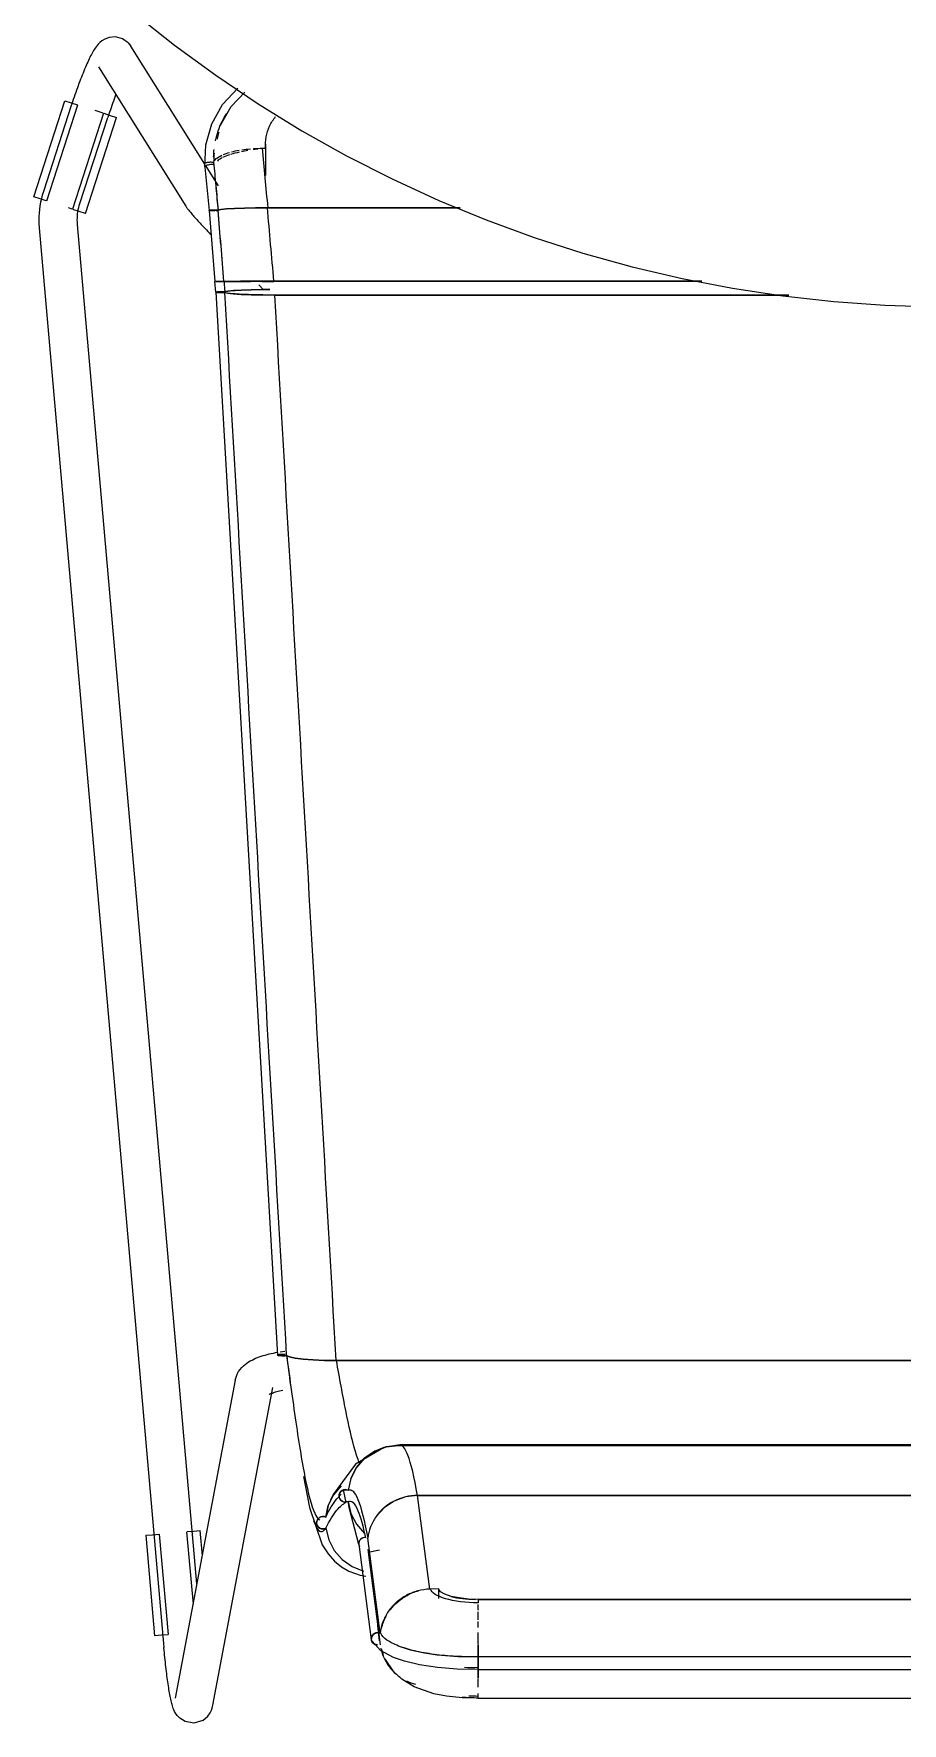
# Model space of a CAD drawing. Header units: millimetres. Extents: x 155927 to 317870, y -36033 to 97293.
# Drawn here: x 166761 to 167032, y 11464 to 11991 of the extents above; entities that cross this region are included whole.
import ezdxf

# ---------------------------------------------------------------- set-up
doc = ezdxf.new("R2010")
doc.units = ezdxf.units.MM
doc.header["$MEASUREMENT"] = 0
doc.layers.add('I-FURN', color=8, linetype='CONTINUOUS', lineweight=9)

msp = doc.modelspace()

# ---------------------------------------------------------------- linework, layer by layer
at = {"layer": 'I-FURN'}
for p, q in [((166792.5, 11997.7), (166805.03, 11987.76)), ((166780.29, 11986.84), (166780.04, 11986.45)), ((166780.57, 11987.23), (166780.29, 11986.84)), ((166780.88, 11987.63), (166780.57, 11987.23)), ((166781.25, 11988.06), (166780.88, 11987.63)), ((166781.72, 11988.52), (166781.25, 11988.06)), ((166782.35, 11989.04), (166781.72, 11988.52)), ((166783.26, 11989.61), (166782.35, 11989.04)), ((166784.64, 11990.13), (166783.26, 11989.61)), ((166786.61, 11990.3), (166784.64, 11990.13)), ((166788.84, 11989.71), (166786.61, 11990.3)), ((166790.57, 11988.49), (166788.84, 11989.71)), ((166790.57, 11988.49), (166791.47, 11987.37)), ((166814.5, 11950.6), (166791.47, 11987.37)), ((166805.03, 11987.76), (166817.95, 11978.32)), ((166777.47, 11981.38), (166777.22, 11980.82)), ((166777.71, 11981.92), (166777.47, 11981.38)), ((166777.94, 11982.45), (166777.71, 11981.92)), ((166778.18, 11982.96), (166777.94, 11982.45)), ((166778.41, 11983.45), (166778.18, 11982.96)), ((166778.64, 11983.93), (166778.41, 11983.45)), ((166778.87, 11984.38), (166778.64, 11983.93)), ((166779.1, 11984.82), (166778.87, 11984.38)), ((166779.33, 11985.25), (166779.1, 11984.82)), ((166779.56, 11985.66), (166779.33, 11985.25)), ((166779.8, 11986.06), (166779.56, 11985.66)), ((166780.04, 11986.45), (166779.8, 11986.06)), ((166775.47, 11976.45), (166775.22, 11975.77)), ((166775.73, 11977.11), (166775.47, 11976.45)), ((166775.98, 11977.77), (166775.73, 11977.11)), ((166776.23, 11978.41), (166775.98, 11977.77)), ((166776.48, 11979.03), (166776.23, 11978.41)), ((166776.73, 11979.64), (166776.48, 11979.03)), ((166776.98, 11980.24), (166776.73, 11979.64)), ((166777.22, 11980.82), (166776.98, 11980.24)), ((166781.3, 11981), (166808.6, 11937.41)), ((166817.95, 11978.32), (166831.24, 11969.41)), ((166773.45, 11970.78), (166773.2, 11970.04)), ((166773.7, 11971.51), (166773.45, 11970.78)), ((166773.95, 11972.24), (166773.7, 11971.51)), ((166774.2, 11972.96), (166773.95, 11972.24)), ((166774.45, 11973.68), (166774.2, 11972.96)), ((166774.71, 11974.38), (166774.45, 11973.68)), ((166774.96, 11975.08), (166774.71, 11974.38)), ((166775.22, 11975.77), (166774.96, 11975.08)), ((166786.19, 11970.85), (166785.96, 11970.21)), ((166786.43, 11971.49), (166786.19, 11970.85)), ((166786.66, 11972.11), (166786.43, 11971.49)), ((166820.1, 11969.18), (166824.85, 11974.33)), ((166822.79, 11968.6), (166827.05, 11973.07)), ((166761.1, 11940.39), (166770.78, 11970.4)), ((166772.81, 11968.84), (166764.1, 11942.03)), ((166765.14, 11939.09), (166774.83, 11969.09)), ((166770.78, 11970.4), (166772.74, 11969.77)), ((166772.74, 11969.77), (166774.71, 11969.13)), ((166772.96, 11969.3), (166772.81, 11968.84)), ((166773.2, 11970.04), (166772.96, 11969.3)), ((166782.9, 11966.49), (166773.21, 11936.48)), ((166782.8, 11966.52), (166780.32, 11967.32)), ((166783.02, 11966.45), (166784.99, 11965.81)), ((166784.33, 11965.46), (166784.22, 11965.14)), ((166784.56, 11966.16), (166784.33, 11965.46)), ((166784.79, 11966.85), (166784.56, 11966.16)), ((166785.02, 11967.53), (166784.79, 11966.85)), ((166784.99, 11965.81), (166786.94, 11965.18)), ((166785.25, 11968.21), (166785.02, 11967.53)), ((166785.49, 11968.88), (166785.25, 11968.21)), ((166785.72, 11969.55), (166785.49, 11968.88)), ((166785.96, 11970.21), (166785.72, 11969.55)), ((166816.71, 11963.17), (166820.1, 11969.18)), ((166819.42, 11962.77), (166822.79, 11968.6)), ((166831.24, 11969.41), (166844.87, 11961.03)), ((166775.51, 11938.32), (166784.22, 11965.14)), ((166777.25, 11935.18), (166786.94, 11965.18)), ((166814.84, 11956.65), (166816.71, 11963.17)), ((166844.87, 11961.03), (166858.83, 11953.21)), ((166814.55, 11949.74), (166814.84, 11956.65)), ((166832.5, 11955.53), (166833.55, 11955.53)), ((166833.49, 11956.77), (166833.49, 11947.02)), ((166814.43, 11950.64), (166815.85, 11936.15)), ((166818.77, 11943.78), (166814.73, 11950.23)), ((166858.83, 11953.21), (166873.09, 11945.96)), ((166873.09, 11945.96), (166887.62, 11939.27)), ((166763.05, 11939.76), (166761.1, 11940.39)), ((166765.02, 11939.13), (166763.05, 11939.76)), ((166763.48, 11939.83), (166763.24, 11938.72)), ((166763.77, 11940.94), (166763.48, 11939.83)), ((166764.1, 11942.03), (166763.77, 11940.94)), ((166887.62, 11939.27), (166902.42, 11933.18)), ((166762.72, 11934.18), (166762.7, 11933.04)), ((166762.78, 11935.32), (166762.72, 11934.18)), ((166762.88, 11936.46), (166762.78, 11935.32)), ((166763.04, 11937.59), (166762.88, 11936.46)), ((166763.24, 11938.72), (166763.04, 11937.59)), ((166773.11, 11936.51), (166771.95, 11936.89)), ((166775.3, 11935.81), (166773.33, 11936.44)), ((166774.7, 11933.08), (166774.71, 11933.74)), ((166774.71, 11933.74), (166774.74, 11934.41)), ((166774.74, 11934.41), (166774.8, 11935.06)), ((166774.8, 11935.06), (166774.89, 11935.72)), ((166774.89, 11935.72), (166775, 11936.37)), ((166775, 11936.37), (166775.14, 11937.02)), ((166775.14, 11937.02), (166775.31, 11937.66)), ((166777.25, 11935.18), (166775.3, 11935.81)), ((166775.31, 11937.66), (166775.5, 11938.3)), ((166775.5, 11938.3), (166775.51, 11938.32)), ((166808.6, 11937.41), (166808.82, 11937.09)), ((166808.82, 11937.09), (166809, 11936.83)), ((166809, 11936.83), (166809.17, 11936.6)), ((166809.17, 11936.6), (166809.35, 11936.38)), ((166809.35, 11936.38), (166809.53, 11936.16)), ((166809.53, 11936.16), (166809.72, 11935.93)), ((166809.72, 11935.93), (166809.92, 11935.69)), ((166809.92, 11935.69), (166810.13, 11935.43)), ((166810.13, 11935.43), (166810.36, 11935.17)), ((166810.36, 11935.17), (166810.61, 11934.89)), ((166810.61, 11934.89), (166810.86, 11934.59)), ((166810.86, 11934.59), (166811.14, 11934.28)), ((166811.14, 11934.28), (166811.42, 11933.96)), ((166811.42, 11933.96), (166811.73, 11933.62)), ((166815.92, 11936.17), (166815.85, 11936.15)), ((166815.85, 11936.15), (166815.92, 11936.12)), ((166815.86, 11936.15), (166815.92, 11936.17)), ((166815.86, 11936.15), (166817.68, 11913.94)), ((166815.92, 11936.12), (166815.86, 11936.15)), ((166816.11, 11936.2), (166815.92, 11936.17)), ((166815.92, 11936.12), (166816.1, 11936.1)), ((166816.11, 11936.1), (166815.92, 11936.12)), ((166816.1, 11936.1), (166816.4, 11936.07)), ((166816.41, 11936.22), (166816.11, 11936.2)), ((166816.11, 11936.2), (166816.41, 11936.22)), ((166816.4, 11936.07), (166816.11, 11936.1)), ((166816.4, 11936.07), (166816.78, 11936.06)), ((166816.78, 11936.06), (166816.4, 11936.07)), ((166816.79, 11936.23), (166816.41, 11936.22)), ((166816.41, 11936.22), (166816.79, 11936.23)), ((166816.78, 11936.06), (166817.23, 11936.05)), ((166817.23, 11936.05), (166816.78, 11936.06)), ((166817.24, 11936.24), (166816.79, 11936.23)), ((166816.79, 11936.23), (166817.25, 11936.24)), ((166817.23, 11936.05), (166817.72, 11936.04)), ((166817.72, 11936.04), (166817.23, 11936.05)), ((166817.73, 11936.25), (166817.24, 11936.24)), ((166817.25, 11936.24), (166817.74, 11936.25)), ((166818.23, 11936.25), (166817.73, 11936.25)), ((166817.74, 11936.25), (166818.24, 11936.25)), ((166818.22, 11936.04), (166818.69, 11936.05)), ((166818.69, 11936.05), (166818.22, 11936.04)), ((166818.7, 11936.24), (166818.23, 11936.25)), ((166818.24, 11936.25), (166818.71, 11936.24)), ((166819.59, 11936.43), (166818.7, 11936.24)), ((166818.71, 11936.24), (166819.59, 11936.43)), ((166819.59, 11936.43), (166821.31, 11936.61)), ((166821.33, 11936.61), (166819.59, 11936.43)), ((166821.33, 11936.61), (166823.77, 11936.76)), ((166823.81, 11936.76), (166821.33, 11936.61)), ((166823.8, 11936.76), (166826.84, 11936.87)), ((166826.91, 11936.88), (166823.81, 11936.76)), ((166826.9, 11936.88), (166830.35, 11936.95)), ((166830.34, 11936.95), (166826.91, 11936.88)), ((166834.2, 11936.98), (166830.44, 11936.95)), ((166830.44, 11936.95), (166834.08, 11936.98)), ((166894.32, 11936.98), (166834.2, 11936.98)), ((166834.2, 11936.98), (166894.32, 11936.98)), ((166762.7, 11933.04), (166762.73, 11931.9)), ((166762.73, 11931.9), (166762.8, 11930.76)), ((166762.8, 11930.76), (166762.81, 11930.71)), ((166762.81, 11930.71), (166801.76, 11487.39)), ((166774.72, 11932.42), (166774.7, 11933.08)), ((166774.76, 11931.76), (166774.72, 11932.42)), ((166812.06, 11507.26), (166774.76, 11931.76)), ((166811.73, 11933.62), (166812.04, 11933.27)), ((166812.04, 11933.27), (166812.37, 11932.91)), ((166812.37, 11932.91), (166812.71, 11932.53)), ((166812.71, 11932.53), (166813.07, 11932.14)), ((166813.07, 11932.14), (166813.44, 11931.74)), ((166813.44, 11931.74), (166813.82, 11931.33)), ((166813.82, 11931.33), (166814.21, 11930.9)), ((166814.21, 11930.9), (166814.61, 11930.47)), ((166814.61, 11930.47), (166815.03, 11930.02)), ((166815.03, 11930.02), (166815.45, 11929.57)), ((166815.45, 11929.57), (166815.88, 11929.11)), ((166815.88, 11929.11), (166816.32, 11928.63)), ((166902.42, 11933.18), (166917.44, 11927.68)), ((166917.44, 11927.68), (166932.67, 11922.79)), ((166932.67, 11922.79), (166948.09, 11918.51)), ((166948.09, 11918.51), (166963.66, 11914.85)), ((166817.68, 11913.94), (166817.75, 11913.95)), ((166817.74, 11913.95), (166817.68, 11913.94)), ((166817.95, 11910.59), (166817.68, 11913.94)), ((166817.75, 11913.94), (166817.68, 11913.94)), ((166817.68, 11913.94), (166817.75, 11913.94)), ((166818.23, 11913.95), (166817.93, 11913.95)), ((166817.94, 11913.95), (166818.23, 11913.95)), ((166818.23, 11913.95), (166818.61, 11913.95)), ((166818.61, 11913.95), (166818.23, 11913.95)), ((166818.62, 11913.94), (166818.23, 11913.94)), ((166818.23, 11913.94), (166818.61, 11913.94)), ((166818.61, 11913.95), (166819.06, 11913.95)), ((166819.06, 11913.95), (166818.61, 11913.95)), ((166818.61, 11913.94), (166819.07, 11913.94)), ((166819.07, 11913.94), (166818.62, 11913.94)), ((166819.06, 11913.95), (166819.55, 11913.95)), ((166819.55, 11913.95), (166819.06, 11913.95)), ((166819.56, 11913.94), (166819.07, 11913.94)), ((166819.07, 11913.94), (166819.56, 11913.94)), ((166819.55, 11913.95), (166820.05, 11913.95)), ((166820.05, 11913.95), (166819.55, 11913.95)), ((166820.06, 11913.94), (166819.56, 11913.94)), ((166819.56, 11913.94), (166820.05, 11913.94)), ((166820.05, 11913.95), (166820.52, 11913.95)), ((166820.52, 11913.95), (166820.05, 11913.95)), ((166820.05, 11913.94), (166820.52, 11913.94)), ((166820.53, 11913.94), (166820.06, 11913.94)), ((166820.52, 11913.95), (166821.41, 11913.97)), ((166821.4, 11913.97), (166820.52, 11913.95)), ((166823.15, 11913.98), (166821.4, 11913.97)), ((166821.41, 11913.97), (166823.15, 11913.98)), ((166823.18, 11913.91), (166821.42, 11913.92)), ((166821.42, 11913.92), (166823.17, 11913.91)), ((166825.65, 11913.99), (166823.15, 11913.98)), ((166823.16, 11913.98), (166825.65, 11913.99)), ((166823.17, 11913.91), (166825.67, 11913.9)), ((166825.67, 11913.9), (166823.18, 11913.91)), ((166828.79, 11914), (166825.65, 11913.99)), ((166825.66, 11913.99), (166828.79, 11914)), ((166828.8, 11913.89), (166825.67, 11913.9)), ((166825.67, 11913.9), (166828.79, 11913.89)), ((166828.79, 11914), (166832.36, 11914.01)), ((166832.36, 11914.01), (166828.79, 11914)), ((166831.45, 11912.86), (166832.92, 11911.33)), ((166836.13, 11913.88), (166832.35, 11913.88)), ((166832.35, 11913.88), (166836.13, 11913.88)), ((166832.36, 11914.01), (166836.14, 11914.01)), ((166836.14, 11914.01), (166832.36, 11914.01)), ((166836.14, 11914.01), (166969.88, 11914.01)), ((166969.88, 11914.01), (166836.14, 11914.01)), ((166963.66, 11914.85), (166979.37, 11911.82)), ((166818.02, 11910.61), (166817.96, 11910.59)), ((166817.96, 11910.59), (166837.24, 11578.68)), ((166817.96, 11910.59), (166818.02, 11910.56)), ((166818.21, 11910.64), (166818.02, 11910.61)), ((166818.02, 11910.56), (166818.21, 11910.53)), ((166818.51, 11910.66), (166818.21, 11910.64)), ((166818.21, 11910.53), (166818.5, 11910.51)), ((166818.5, 11910.51), (166818.88, 11910.49)), ((166818.89, 11910.68), (166818.51, 11910.66)), ((166818.88, 11910.49), (166819.33, 11910.48)), ((166819.34, 11910.69), (166818.89, 11910.68)), ((166819.33, 11910.48), (166819.82, 11910.47)), ((166819.83, 11910.7), (166819.34, 11910.69)), ((166819.82, 11910.47), (166820.32, 11910.48)), ((166820.33, 11910.69), (166819.83, 11910.7)), ((166820.32, 11910.48), (166820.79, 11910.49)), ((166820.8, 11910.69), (166820.33, 11910.69)), ((166820.79, 11910.49), (166821.68, 11910.28)), ((166821.7, 11910.9), (166820.8, 11910.69)), ((166821.68, 11910.28), (166823.43, 11910.08)), ((166823.45, 11911.09), (166821.7, 11910.9)), ((166823.43, 11910.08), (166825.93, 11909.92)), ((166825.95, 11911.25), (166823.45, 11911.09)), ((166825.93, 11909.92), (166829.06, 11909.8)), ((166829.07, 11911.37), (166825.95, 11911.25)), ((166829.06, 11909.8), (166832.62, 11909.72)), ((166832.62, 11911.45), (166829.07, 11911.37)), ((166834.87, 11911.47), (166832.62, 11911.45)), ((166832.62, 11909.72), (166836.41, 11909.69)), ((166836.41, 11909.69), (166996.98, 11909.69)), ((166996.98, 11909.69), (166836.41, 11909.69)), ((166979.37, 11911.82), (166995.19, 11909.41)), ((166995.19, 11909.41), (167011.09, 11907.64)), ((167011.09, 11907.64), (167027.05, 11906.51)), ((167027.05, 11906.51), (167043.04, 11906.02)), ((166826.1, 11574.79), (166826.63, 11575.31)), ((166826.63, 11575.31), (166827.16, 11575.76)), ((166827.16, 11575.76), (166827.69, 11576.16)), ((166827.69, 11576.16), (166828.22, 11576.52)), ((166828.22, 11576.52), (166828.76, 11576.84)), ((166828.76, 11576.84), (166829.3, 11577.13)), ((166829.3, 11577.13), (166829.85, 11577.4)), ((166829.85, 11577.4), (166830.41, 11577.66)), ((166830.41, 11577.66), (166830.98, 11577.89)), ((166830.98, 11577.89), (166831.56, 11578.11)), ((166831.56, 11578.11), (166832.16, 11578.32)), ((166832.16, 11578.32), (166832.76, 11578.51)), ((166832.76, 11578.51), (166833.38, 11578.69)), ((166833.38, 11578.69), (166834.01, 11578.87)), ((166834.01, 11578.87), (166834.65, 11579.03)), ((166834.65, 11579.03), (166835.31, 11579.18)), ((166835.31, 11579.18), (166835.97, 11579.32)), ((166835.97, 11579.32), (166836.65, 11579.46)), ((166836.65, 11579.46), (166837.35, 11579.58)), ((166837.24, 11578.68), (166837.3, 11578.73)), ((166837.31, 11578.62), (166837.24, 11578.68)), ((166837.31, 11578.73), (166837.25, 11578.68)), ((166837.25, 11578.68), (166837.32, 11578.62)), ((166837.3, 11578.73), (166837.49, 11578.78)), ((166837.49, 11578.78), (166837.31, 11578.73)), ((166837.51, 11578.57), (166837.31, 11578.62)), ((166837.32, 11578.62), (166837.51, 11578.57)), ((166837.78, 11578.82), (166837.49, 11578.78)), ((166837.49, 11578.78), (166837.78, 11578.82)), ((166837.51, 11578.57), (166837.81, 11578.53)), ((166837.81, 11578.53), (166837.51, 11578.57)), ((166838.16, 11578.86), (166837.78, 11578.82)), ((166837.78, 11578.82), (166838.16, 11578.86)), ((166837.81, 11578.53), (166838.19, 11578.5)), ((166838.19, 11578.5), (166837.81, 11578.53)), ((166838.05, 11579.7), (166838.77, 11579.81)), ((166838.61, 11578.88), (166838.16, 11578.86)), ((166838.16, 11578.86), (166838.61, 11578.88)), ((166838.19, 11578.5), (166838.65, 11578.47)), ((166838.65, 11578.47), (166838.19, 11578.5)), ((166839.1, 11578.89), (166838.61, 11578.88)), ((166838.61, 11578.88), (166839.1, 11578.89)), ((166838.65, 11578.47), (166839.14, 11578.47)), ((166839.14, 11578.47), (166838.65, 11578.47)), ((166838.77, 11579.81), (166839.49, 11579.91)), ((166839.6, 11578.89), (166839.1, 11578.89)), ((166839.1, 11578.89), (166839.6, 11578.89)), ((166839.14, 11578.47), (166839.64, 11578.47)), ((166839.64, 11578.47), (166839.14, 11578.47)), ((166839.64, 11578.47), (166840.11, 11578.49)), ((166840.11, 11578.49), (166839.64, 11578.47)), ((166841.01, 11578.09), (166840.11, 11578.49)), ((166840.11, 11578.49), (166841.01, 11578.09)), ((166842.75, 11577.72), (166841.01, 11578.09)), ((166841.01, 11578.09), (166842.76, 11577.72)), ((166845.22, 11577.41), (166842.76, 11577.72)), ((166842.76, 11577.72), (166845.25, 11577.41)), ((166845.25, 11577.41), (166848.36, 11577.17)), ((166848.31, 11577.17), (166845.25, 11577.41)), ((166851.83, 11577.02), (166848.31, 11577.17)), ((166848.36, 11577.17), (166851.89, 11577.02)), ((166855.58, 11576.96), (166851.89, 11577.02)), ((166851.89, 11577.02), (166855.66, 11576.96)), ((166855.66, 11576.96), (167239.06, 11576.96)), ((167239.06, 11576.96), (166855.66, 11576.96)), ((166824.05, 11570.83), (166805.24, 11471.54)), ((166824.05, 11570.83), (166824.31, 11571.82)), ((166824.31, 11571.82), (166824.67, 11572.71)), ((166824.67, 11572.71), (166825.11, 11573.5)), ((166825.11, 11573.5), (166825.59, 11574.19)), ((166825.59, 11574.19), (166826.1, 11574.79)), ((166817.03, 11469.3), (166835.84, 11568.6)), ((166834.62, 11566.37), (166834.65, 11566.38)), ((166834.65, 11566.38), (166834.72, 11566.42)), ((166834.72, 11566.42), (166834.81, 11566.47)), ((166834.81, 11566.47), (166834.96, 11566.55)), ((166834.96, 11566.55), (166835.15, 11566.63)), ((166835.15, 11566.63), (166835.39, 11566.73)), ((166835.39, 11566.73), (166835.65, 11566.83)), ((166835.65, 11566.83), (166835.96, 11566.94)), ((166835.96, 11566.94), (166836.29, 11567.04)), ((166836.29, 11567.04), (166836.66, 11567.15)), ((166836.66, 11567.15), (166837.05, 11567.26)), ((166837.05, 11567.26), (166837.47, 11567.37)), ((166837.47, 11567.37), (166837.92, 11567.47)), ((166837.92, 11567.47), (166838.39, 11567.57)), ((166838.39, 11567.57), (166838.88, 11567.67)), ((166870.32, 11549.74), (166861.66, 11544.63)), ((166867.61, 11548.62), (166864.47, 11546.45)), ((166864.47, 11546.44), (166867.61, 11548.61)), ((166870.47, 11549.81), (166867.29, 11548.44)), ((166867.61, 11548.61), (166871.18, 11549.98)), ((166871.18, 11549.98), (166867.61, 11548.62)), ((166875.51, 11550.61), (166870.47, 11549.81)), ((166874.97, 11550.46), (166871.18, 11549.98)), ((166871.18, 11549.98), (166874.97, 11550.45)), ((166874.97, 11550.46), (167219.75, 11550.46)), ((167219.75, 11550.46), (166874.97, 11550.46)), ((166914.41, 11550.61), (166875.5, 11550.61)), ((167219.21, 11550.61), (166914.41, 11550.61)), ((166861.66, 11544.63), (166854.68, 11535.09)), ((166861.96, 11543.58), (166860.21, 11540.18)), ((166860.21, 11540.18), (166861.97, 11543.57)), ((166864.47, 11546.45), (166861.96, 11543.58)), ((166861.97, 11543.57), (166864.47, 11546.44)), ((166845.35, 11540.76), (166847.25, 11531.1)), ((166860.21, 11540.18), (166859.32, 11536.47)), ((166854.73, 11535.01), (166853.09, 11531.69)), ((166853.1, 11531.69), (166854.74, 11535.01)), ((166854.68, 11535.09), (166853.79, 11533.34)), ((166857.13, 11537.85), (166854.73, 11535.01)), ((166854.74, 11535.01), (166857.13, 11537.85)), ((166856.54, 11535.2), (166856.47, 11534.71)), ((166856.47, 11534.71), (166856.54, 11534.22)), ((166856.48, 11534.71), (166856.54, 11535.2)), ((166856.54, 11534.22), (166856.48, 11534.71)), ((166856.54, 11535.2), (166856.73, 11535.66)), ((166856.73, 11535.66), (166856.54, 11535.2)), ((166856.73, 11533.76), (166856.54, 11534.22)), ((166856.54, 11534.22), (166856.73, 11533.76)), ((166856.73, 11535.66), (166857.03, 11536.07)), ((166857.02, 11536.07), (166856.73, 11535.66)), ((166857.03, 11533.36), (166856.73, 11533.76)), ((166856.73, 11533.76), (166857.02, 11533.36)), ((166857.41, 11536.38), (166857.02, 11536.07)), ((166857.02, 11533.36), (166857.41, 11533.04)), ((166857.03, 11536.07), (166857.41, 11536.38)), ((166857.41, 11533.05), (166857.03, 11533.36)), ((166857.41, 11536.38), (166857.86, 11536.58)), ((166857.86, 11536.58), (166857.41, 11536.38)), ((166857.86, 11532.84), (166857.41, 11533.05)), ((166857.41, 11533.04), (166857.86, 11532.84)), ((166860.38, 11536.48), (166857.5, 11536.43)), ((166857.8, 11536.57), (166858.64, 11532.68)), ((166858.35, 11536.67), (166857.86, 11536.58)), ((166857.86, 11536.58), (166858.35, 11536.66)), ((166858.35, 11532.76), (166857.86, 11532.84)), ((166857.86, 11532.84), (166858.35, 11532.76)), ((166858.85, 11536.63), (166858.35, 11536.67)), ((166858.35, 11536.66), (166858.85, 11536.63)), ((166858.85, 11532.8), (166858.35, 11532.76)), ((166858.35, 11532.76), (166858.85, 11532.8)), ((166858.85, 11536.63), (166859.32, 11536.46)), ((166859.32, 11536.47), (166858.85, 11536.63)), ((166859.32, 11532.96), (166858.85, 11532.8)), ((166858.85, 11532.8), (166859.32, 11532.96)), ((166859.32, 11532.96), (166860.21, 11529.25)), ((166859.67, 11531.11), (166859.35, 11532.98)), ((166873.69, 11533.06), (166870.57, 11530.99)), ((166877.23, 11534.38), (166873.69, 11533.06)), ((166881, 11534.86), (166877.23, 11534.38)), ((166884.86, 11505.58), (166881, 11534.86)), ((166881, 11534.86), (167213.72, 11534.86)), ((167213.72, 11534.86), (166881, 11534.86)), ((166847.25, 11531.1), (166851.24, 11519.38)), ((166850.01, 11527.64), (166849.72, 11527.24)), ((166849.73, 11527.24), (166850.01, 11527.64)), ((166850.01, 11527.64), (166850.39, 11527.96)), ((166850.39, 11527.96), (166850.01, 11527.64)), ((166850.39, 11527.96), (166850.84, 11528.17)), ((166850.84, 11528.17), (166850.39, 11527.96)), ((166850.84, 11528.17), (166851.33, 11528.26)), ((166851.33, 11528.26), (166850.84, 11528.17)), ((166851.33, 11528.26), (166851.83, 11528.23)), ((166851.83, 11528.23), (166851.33, 11528.26)), ((166851.83, 11528.23), (166852.31, 11528.08)), ((166852.31, 11528.08), (166851.83, 11528.23)), ((166852.31, 11528.08), (166853.1, 11531.69)), ((166853.09, 11531.69), (166852.31, 11528.08)), ((166862.64, 11519.5), (166859.67, 11531.11)), ((166860.21, 11529.25), (166861.96, 11525.85)), ((166870.57, 11530.99), (166868.09, 11528.25)), ((166796.18, 11522.41), (166798.23, 11522.59)), ((166798.94, 11491), (166796.18, 11522.41)), ((166798.23, 11522.59), (166800.29, 11522.77)), ((166803.18, 11491.37), (166800.42, 11522.78)), ((166808.86, 11523.52), (166810.85, 11500.92)), ((166808.99, 11523.53), (166811.05, 11523.71)), ((166811.05, 11523.71), (166813.09, 11523.89)), ((166813.79, 11516), (166813.09, 11523.89)), ((166849.48, 11526.29), (166849.54, 11526.78)), ((166849.54, 11526.78), (166849.48, 11526.29)), ((166849.56, 11525.81), (166849.48, 11526.29)), ((166849.48, 11526.29), (166849.55, 11525.81)), ((166849.54, 11526.78), (166849.73, 11527.24)), ((166849.72, 11527.24), (166849.54, 11526.78)), ((166849.55, 11525.81), (166849.75, 11525.35)), ((166849.75, 11525.36), (166849.56, 11525.81)), ((166850.05, 11524.96), (166849.75, 11525.36)), ((166849.75, 11525.35), (166850.05, 11524.96)), ((166850.44, 11524.65), (166850.05, 11524.96)), ((166850.05, 11524.96), (166850.44, 11524.65)), ((166850.9, 11524.46), (166850.44, 11524.65)), ((166850.44, 11524.65), (166850.89, 11524.46)), ((166850.89, 11524.46), (166851.39, 11524.38)), ((166851.39, 11524.38), (166850.9, 11524.46)), ((166851.89, 11524.43), (166851.39, 11524.38)), ((166851.39, 11524.38), (166851.89, 11524.42)), ((166852.36, 11524.59), (166851.89, 11524.43)), ((166851.89, 11524.42), (166852.36, 11524.59)), ((166852.36, 11524.59), (166853.26, 11520.96)), ((166861.96, 11525.85), (166864.47, 11522.98)), ((166851.24, 11519.38), (166853.06, 11516.56)), ((166853.26, 11520.96), (166855, 11517.64)), ((166855, 11517.64), (166857.48, 11514.81)), ((166862.68, 11520.28), (166862.61, 11519.81)), ((166862.61, 11519.81), (166862.68, 11519.34)), ((166862.63, 11519.58), (166866.48, 11489.8)), ((166862.87, 11520.72), (166862.68, 11520.28)), ((166862.68, 11519.34), (166862.87, 11518.9)), ((166863.16, 11521.1), (166862.87, 11520.72)), ((166863.55, 11521.4), (166863.16, 11521.1)), ((166864, 11521.6), (166863.55, 11521.4)), ((166864.49, 11521.67), (166864, 11521.6)), ((166864.99, 11521.64), (166864.49, 11521.67)), ((166869.3, 11491.78), (166865.46, 11521.48)), ((166865.48, 11517.93), (166869.32, 11488.24)), ((166865.6, 11517.15), (166869.09, 11517.84)), ((166853.06, 11516.56), (166855.05, 11514.32)), ((166855.05, 11514.32), (166857.22, 11512.54)), ((166857.22, 11512.54), (166859.49, 11511.2)), ((166857.48, 11514.81), (166860.57, 11512.64)), ((166860.57, 11512.64), (166864.08, 11511.24)), ((166859.49, 11511.2), (166863.09, 11509.9)), ((166863.09, 11509.9), (166864.86, 11509.67)), ((166887.58, 11505.65), (166884.86, 11505.58)), ((166887.58, 11505.65), (166887.58, 11502.64)), ((166888.22, 11504.79), (166887.58, 11505.65)), ((166887.58, 11505.63), (166887.58, 11502.64)), ((166889.57, 11504), (166888.22, 11504.79)), ((166891.55, 11503.33), (166889.57, 11504)), ((166894.05, 11502.82), (166891.55, 11503.33)), ((166896.9, 11502.5), (166894.05, 11502.82)), ((166899.93, 11502.39), (166896.9, 11502.5)), ((167194.79, 11502.39), (166899.93, 11502.39)), ((166899.93, 11502.33), (167194.79, 11502.33)), ((166899.93, 11499.2), (166899.93, 11500.8)), ((166899.93, 11499.15), (166899.93, 11499)), ((166899.93, 11496.02), (166899.93, 11498.48)), ((166800.99, 11491.17), (166798.94, 11491)), ((166803.05, 11491.36), (166800.99, 11491.17)), ((166869.17, 11489.43), (166868.55, 11494.21)), ((166899.93, 11493.65), (166899.93, 11495.49)), ((166899.93, 11488.47), (166899.93, 11492.03)), ((166801.77, 11487.23), (166801.76, 11487.39)), ((166801.84, 11486.48), (166801.77, 11487.23)), ((166801.91, 11485.73), (166801.84, 11486.48)), ((166801.98, 11484.98), (166801.91, 11485.73)), ((166869.39, 11486.4), (166866.84, 11489.3)), ((166873.5, 11484.22), (166869.39, 11486.4)), ((166875.26, 11487.76), (166878.7, 11486.66)), ((166878.7, 11486.66), (166883.13, 11485.69)), ((166883.13, 11485.69), (166887.15, 11485.1)), ((166899.93, 11488.27), (166899.93, 11484.46)), ((166899.93, 11484.46), (166899.93, 11488.27)), ((166802.06, 11484.24), (166801.98, 11484.98)), ((166802.13, 11483.5), (166802.06, 11484.24)), ((166802.21, 11482.76), (166802.13, 11483.5)), ((166802.29, 11482.04), (166802.21, 11482.76)), ((166802.37, 11481.32), (166802.29, 11482.04)), ((166802.45, 11480.61), (166802.37, 11481.32)), ((166802.54, 11479.91), (166802.45, 11480.61)), ((166870.96, 11483.61), (166870.86, 11483.81)), ((166873.64, 11479.71), (166870.96, 11483.61)), ((166876.96, 11483.05), (166873.5, 11484.22)), ((166881.65, 11481.95), (166876.96, 11483.05)), ((166887.27, 11481.11), (166881.65, 11481.95)), ((166887.15, 11485.1), (166893.71, 11484.57)), ((166893.39, 11480.62), (166887.27, 11481.11)), ((166899.93, 11480.53), (166893.39, 11480.62)), ((166893.71, 11484.57), (166899.93, 11484.49)), ((167194.79, 11484.49), (166899.93, 11484.49)), ((166899.93, 11480.53), (166899.93, 11484.48)), ((166899.93, 11484.48), (166899.93, 11484.38)), ((166899.93, 11484.38), (166899.93, 11484.16)), ((166899.93, 11484.16), (166899.93, 11483.82)), ((166899.93, 11483.82), (166899.93, 11483.41)), ((166899.93, 11483.41), (166899.93, 11482.93)), ((166899.93, 11482.93), (166899.93, 11482.43)), ((166899.93, 11482.43), (166899.93, 11481.94)), ((166899.93, 11481.94), (166899.93, 11481.49)), ((166899.93, 11481.49), (166899.93, 11481.1)), ((166899.93, 11481.1), (166899.93, 11480.79)), ((166899.93, 11480.79), (166899.93, 11480.6)), ((166899.93, 11480.77), (166899.93, 11477.75)), ((166899.93, 11477.76), (166899.93, 11480.77)), ((166899.93, 11480.6), (166899.93, 11480.53)), ((166899.93, 11480.53), (167194.79, 11480.53)), ((166802.62, 11479.22), (166802.54, 11479.91)), ((166802.71, 11478.55), (166802.62, 11479.22)), ((166802.8, 11477.88), (166802.71, 11478.55)), ((166802.89, 11477.24), (166802.8, 11477.88)), ((166802.98, 11476.6), (166802.89, 11477.24)), ((166803.07, 11475.98), (166802.98, 11476.6)), ((166803.16, 11475.38), (166803.07, 11475.98)), ((166803.25, 11474.79), (166803.16, 11475.38)), ((166803.34, 11474.22), (166803.25, 11474.79)), ((166876.12, 11477.42), (166873.64, 11479.71)), ((166880, 11475.03), (166876.12, 11477.42)), ((166886.05, 11472.9), (166880, 11475.03)), ((166899.93, 11475.01), (166899.93, 11477.59)), ((166803.44, 11473.67), (166803.34, 11474.22)), ((166803.53, 11473.14), (166803.44, 11473.67)), ((166803.62, 11472.63), (166803.53, 11473.14)), ((166803.72, 11472.13), (166803.62, 11472.63)), ((166803.81, 11471.65), (166803.72, 11472.13)), ((166803.91, 11471.19), (166803.81, 11471.65)), ((166804.01, 11470.75), (166803.91, 11471.19)), ((166804.11, 11470.32), (166804.01, 11470.75)), ((166804.21, 11469.91), (166804.11, 11470.32)), ((166804.32, 11469.51), (166804.21, 11469.91)), ((166804.44, 11469.11), (166804.32, 11469.51)), ((166890.08, 11472.11), (166886.05, 11472.9)), ((166894.9, 11471.6), (166890.08, 11472.11)), ((166899.93, 11471.49), (166894.9, 11471.6)), ((166899.93, 11471.51), (166899.93, 11472.98)), ((166899.93, 11471.66), (166899.93, 11471.49)), ((166899.93, 11471.49), (167194.79, 11471.49)), ((166804.56, 11468.72), (166804.44, 11469.11)), ((166804.7, 11468.31), (166804.56, 11468.72)), ((166804.87, 11467.88), (166804.7, 11468.31)), ((166805.09, 11467.41), (166804.87, 11467.88)), ((166805.39, 11466.85), (166805.09, 11467.41)), ((166805.87, 11466.15), (166805.39, 11466.85)), ((166806.73, 11465.24), (166805.87, 11466.15)), ((166808.38, 11464.2), (166806.73, 11465.24)), ((166811.14, 11463.71), (166808.38, 11464.2)), ((166813.89, 11464.55), (166811.14, 11463.71)), ((166813.89, 11464.55), (166815.47, 11465.87)), ((166815.47, 11465.87), (166816.21, 11466.95)), ((166816.21, 11466.95), (166816.59, 11467.75)), ((166816.59, 11467.75), (166816.8, 11468.37)), ((166816.8, 11468.37), (166816.94, 11468.89)), ((166816.94, 11468.89), (166817.03, 11469.3))]:
    msp.add_line(p, q, dxfattribs=at)
for centre, major_axis, ratio, start_param, end_param in [((166881.13, 11519.79), (-15.78, 0), 0.955139, 4.720632, 5.68731), ((166881.13, 11519.79), (-15.78, 0), 0.955139, 5.687432, 5.928979), ((166881.13, 11519.79), (-15.78, 0), 0.955139, 5.929149, 6.170649), ((166864.58, 11519.81), (-1.96, 0), 0.955139, 4.501447, 6.790779), ((166899.93, 11487.24), (0, -15.75), 0.000004, 3.431839, 3.614078), ((166899.93, 11475.77), (-12.4, 0), 0.287441, 1.332781, 1.570796)]:
    msp.add_ellipse(centre, major_axis=major_axis, ratio=ratio, start_param=start_param, end_param=end_param, dxfattribs=at)
for points, knots in [([(166817.87, 11957.88), (166818.31, 11959.96), (166819.29, 11962.91), (166820.84, 11965.58), (166821.38, 11966.38)], [-0.8210019, -0.8210019, -0.8210019, -0.8210019, -0.6666667, -0.5975811, -0.5975811, -0.5975811, -0.5975811]), ([(166833.55, 11955.53), (166833.33, 11957.91), (166833.96, 11961.52), (166835.89, 11964.51), (166836.66, 11965.42)], [0, 0, 0, 0, 0.3333333, 0.5, 0.5, 0.5, 0.5]), ([(166814.48, 11950.79), (166814.5, 11950.81), (166814.54, 11950.86), (166814.65, 11950.93), (166814.84, 11951.03), (166815.16, 11951.13), (166815.56, 11951.21), (166815.91, 11951.24), (166816.29, 11951.26), (166816.73, 11951.25), (166817.09, 11951.22), (166817.27, 11951.19)], [0.5555556, 0.5555556, 0.5555556, 0.5555556, 0.5833333, 0.6180556, 0.6527778, 0.7222222, 0.7916667, 0.8263889, 0.8611111, 0.9305556, 1, 1, 1, 1]), ([(166817.37, 11950.46), (166817.15, 11950.47), (166816.66, 11950.46), (166815.91, 11950.38), (166815.24, 11950.23), (166814.81, 11950.05), (166814.65, 11949.93), (166814.61, 11949.89)], [-1, -1, -1, -1, -0.90625, -0.8125, -0.71875, -0.625, -0.5625, -0.5625, -0.5625, -0.5625]), ([(166817.95, 11910.59), (166817.95, 11910.6), (166818.09, 11910.63), (166818.49, 11910.66), (166818.87, 11910.68), (166819.33, 11910.69), (166819.83, 11910.7), (166820.33, 11910.7), (166820.65, 11910.69), (166820.8, 11910.69)], [-0.5, -0.5, -0.5, -0.5, -0.375, -0.3125, -0.25, -0.1875, -0.125, -0.0625, 0, 0, 0, 0]), ([(166820.79, 11910.49), (166820.56, 11910.48), (166820.07, 11910.47), (166819.44, 11910.48), (166818.98, 11910.49), (166818.57, 11910.5), (166818.11, 11910.53), (166817.95, 11910.57), (166817.95, 11910.59)], [-1, -1, -1, -1, -0.90625, -0.8125, -0.765625, -0.71875, -0.625, -0.501507, -0.501507, -0.501507, -0.501507]), ([(166836.41, 11909.69), (166835.13, 11909.69), (166832.58, 11909.71), (166828.98, 11909.79), (166825.81, 11909.91), (166822.45, 11910.13), (166821.07, 11910.34), (166820.79, 11910.49)], [-1, -1, -1, -1, -0.833333, -0.666667, -0.5, -0.333333, 0, 0, 0, 0]), ([(166820.8, 11910.69), (166821.09, 11910.83), (166822.48, 11911.04), (166825.83, 11911.26), (166828.99, 11911.38), (166832.1, 11911.45), (166834.11, 11911.47), (166834.87, 11911.48)], [-1, -1, -1, -1, -0.6666667, -0.5, -0.3333333, -0.1666667, -0.0664381, -0.0664381, -0.0664381, -0.0664381]), ([(166840.11, 11578.49), (166841.13, 11570.94), (166843.16, 11555.72), (166846.21, 11537.29), (166848.65, 11528.99), (166850.07, 11527.39), (166850.48, 11527.19)], [0, 0, 0, 0, 0.25, 0.5, 0.75, 0.8499412, 0.8499412, 0.8499412, 0.8499412]), ([(166862.96, 11544.69), (166862.47, 11545.83), (166861.01, 11550.08), (166858.58, 11560.79), (166856.63, 11571.57), (166855.66, 11576.96)], [0.375, 0.375, 0.375, 0.375, 0.5, 0.75, 1, 1, 1, 1]), ([(166881, 11534.86), (166880, 11540.59), (166878.17, 11548.23), (166876.33, 11550.61), (166875.51, 11550.61)], [0, 0, 0, 0, 0.5, 0.9107154, 0.9107154, 0.9107154, 0.9107154]), ([(166852.31, 11528.08), (166853.48, 11530.48), (166855.1, 11533.14), (166856.73, 11534.81), (166857.19, 11535.21)], [0, 0, 0, 0, 0.5, 0.696307, 0.696307, 0.696307, 0.696307]), ([(166859.32, 11532.96), (166860.34, 11533.51), (166862.16, 11531.77), (166863.97, 11525.29), (166864.76, 11521.57)], [0, 0, 0, 0, 0.5, 0.8877852, 0.8877852, 0.8877852, 0.8877852]), ([(166852.36, 11524.59), (166853.52, 11526.99), (166855.61, 11530.42), (166857.7, 11532.21), (166858.64, 11532.68)], [0, 0, 0, 0, 0.5, 0.9025379, 0.9025379, 0.9025379, 0.9025379]), ([(166848.51, 11527.01), (166848.77, 11526.29), (166850.05, 11523.27), (166851.33, 11523.03), (166852.36, 11524.59)], [0.6866019, 0.6866019, 0.6866019, 0.6866019, 0.75, 1, 1, 1, 1]), ([(166872.5, 11499.16), (166873.89, 11501), (166876.71, 11503.31), (166880.09, 11504.79), (166881.33, 11505.03)], [-0.6390766, -0.6390766, -0.6390766, -0.6390766, -0.3333333, -0.1666667, -0.1666667, -0.1666667, -0.1666667]), ([(166869.3, 11491.78), (166869.16, 11491.84), (166868.95, 11491.91), (166868.66, 11491.95), (166868.38, 11491.97), (166868.08, 11491.93), (166867.79, 11491.85), (166867.52, 11491.74), (166867.21, 11491.54), (166866.89, 11491.23), (166866.65, 11490.86), (166866.52, 11490.51), (166866.47, 11490.19), (166866.47, 11489.92), (166866.5, 11489.66), (166866.57, 11489.41), (166866.69, 11489.16), (166866.88, 11488.86), (166867.2, 11488.55), (166867.6, 11488.34), (166867.95, 11488.24), (166868.21, 11488.2), (166868.37, 11488.2), (166868.45, 11488.2)], [0, 0, 0, 0, 0.0555556, 0.0833333, 0.1111111, 0.1666667, 0.1944444, 0.2222222, 0.2777778, 0.3333333, 0.3888889, 0.4444444, 0.4791667, 0.5138889, 0.5486111, 0.5833333, 0.6180556, 0.6527778, 0.7222222, 0.7916667, 0.8263889, 0.8611111, 0.8888889, 0.8888889, 0.8888889, 0.8888889]), ([(166868.54, 11488.21), (166868.37, 11488.22), (166868.08, 11488.26), (166867.7, 11488.4), (166867.29, 11488.66), (166866.83, 11489.18), (166866.58, 11490.04), (166866.81, 11490.83), (166867.2, 11491.36), (166867.59, 11491.68), (166867.89, 11491.82), (166868.05, 11491.87)], [-0.875, -0.875, -0.875, -0.875, -0.8125, -0.765625, -0.71875, -0.625, -0.5, -0.375, -0.3125, -0.25, -0.1875, -0.1875, -0.1875, -0.1875]), ([(166869.51, 11487.12), (166869.67, 11486.36), (166870.24, 11484.45), (166871.8, 11481.59), (166873.8, 11479.41), (166875.19, 11478.4), (166875.59, 11478.13)], [0.0592823, 0.0592823, 0.0592823, 0.0592823, 0.1666667, 0.3333333, 0.5, 0.565028, 0.565028, 0.565028, 0.565028])]:
    msp.add_open_spline(points, degree=3, knots=knots, dxfattribs=at)
for points in [[(166818.93, 11960.59), (166818.67, 11959.88), (166818.49, 11959.16), (166818.36, 11958.42)], [(166817.3, 11952.73), (166817.31, 11953.55), (166817.35, 11954.38), (166817.43, 11955.2)], [(166822.92, 11954.43), (166823.66, 11954.62), (166824.46, 11954.77), (166825.3, 11954.93)], [(166827.97, 11954.85), (166827.29, 11954.73), (166826.64, 11954.6), (166825.98, 11954.46)], [(166826.15, 11955.06), (166827, 11955.18), (166827.87, 11955.3), (166828.78, 11955.36)], [(166831.09, 11955.29), (166830.61, 11955.24), (166830.14, 11955.18), (166829.68, 11955.11)], [(166829.71, 11955.43), (166830.62, 11955.49), (166831.55, 11955.52), (166832.5, 11955.53)], [(166832.5, 11955.53), (166832.76, 11952.5), (166833.3, 11946.36), (166833.89, 11940.11), (166834.2, 11936.98)], [(166833.55, 11955.53), (166833.5, 11956.03), (166833.48, 11956.54), (166833.49, 11957.05)], [(166817.27, 11951.19), (166817.41, 11951.59), (166817.98, 11952.34), (166819.12, 11953.04), (166819.81, 11953.36)], [(166817.27, 11951.19), (166817.51, 11948.75), (166817.98, 11943.8), (166818.46, 11938.76), (166818.7, 11936.24)], [(166817.41, 11953.97), (166817.35, 11953.32), (166817.34, 11952.67), (166817.35, 11952.02)], [(166819.85, 11952.5), (166819.21, 11952.19), (166818.82, 11951.87), (166818.49, 11951.55)], [(166822.27, 11953.47), (166821.46, 11953.2), (166820.65, 11952.92), (166820.1, 11952.62)], [(166820.27, 11953.56), (166820.85, 11953.81), (166821.51, 11954.04), (166822.25, 11954.25)], [(166825.31, 11954.31), (166824.39, 11954.1), (166823.45, 11953.87), (166822.6, 11953.62)], [(166817.98, 11943.14), (166818.22, 11940.79), (166818.45, 11938.43), (166818.69, 11936.05)], [(166819.6, 11925.1), (166819.3, 11928.76), (166818.99, 11932.41), (166818.69, 11936.05)], [(166820.52, 11913.95), (166820.22, 11917.67), (166819.61, 11925.11), (166819.01, 11932.53), (166818.71, 11936.24)], [(166835.11, 11925.5), (166834.77, 11929.33), (166834.42, 11933.15), (166834.08, 11936.98)], [(166836.14, 11914.01), (166835.8, 11917.84), (166835.46, 11921.67), (166835.11, 11925.5)], [(166820, 11920.26), (166819.97, 11920.67), (166819.93, 11921.08), (166819.9, 11921.49)], [(166820.52, 11913.95), (166820.56, 11913.37), (166820.65, 11912.22), (166820.74, 11911.06), (166820.79, 11910.49)], [(166820.53, 11913.94), (166820.57, 11913.4), (166820.66, 11912.31), (166820.75, 11911.23), (166820.8, 11910.69)], [(166840.11, 11578.49), (166836.89, 11633.72), (166830.45, 11744.32), (166824.01, 11855.08), (166820.79, 11910.49)], [(166845.99, 11743.2), (166842.8, 11798.66), (166839.6, 11854.17), (166836.41, 11909.69)], [(166855.58, 11576.96), (166852.39, 11632.32), (166849.19, 11687.74), (166845.99, 11743.2)], [(166840.13, 11578.48), (166840.51, 11575.42), (166840.9, 11572.32), (166841.29, 11569.27)], [(166875.5, 11550.61), (166875.33, 11550.61), (166875.15, 11550.56), (166874.97, 11550.45)], [(166859.32, 11536.46), (166860.34, 11537.01), (166862.39, 11535.05), (166864.43, 11526.98), (166865.46, 11521.48)], [(166884.86, 11505.58), (166883.57, 11505.54), (166881.07, 11505.18), (166877.47, 11503.77), (166874.32, 11501.58), (166871.79, 11498.74), (166870.03, 11495.4), (166869.45, 11493.02), (166869.3, 11491.78)], [(166899.93, 11501.27), (166896.15, 11501.32), (166888.75, 11502.29), (166885.37, 11504.46), (166885.11, 11505.57)], [(166891.56, 11503.28), (166893.6, 11502.73), (166896.32, 11502.45), (166899.1, 11502.36)], [(166869.76, 11493.3), (166870.07, 11494.68), (166870.58, 11496.05), (166871.27, 11497.31)], [(166868.54, 11491.96), (166868.71, 11491.97), (166868.88, 11491.97), (166869.03, 11491.94)], [(166899.93, 11484.46), (166897.59, 11484.42), (166892.94, 11484.49), (166886.08, 11485.12), (166879.94, 11486.23), (166874.87, 11487.76), (166871.17, 11489.66), (166869.86, 11491.06), (166869.5, 11491.79)], [(166870.39, 11484.9), (166870.14, 11485.53), (166869.98, 11486.18), (166869.84, 11486.84)], [(166899.93, 11481.06), (166898.5, 11481.04), (166897.08, 11481.04), (166895.67, 11481.08)], [(166877.55, 11476.97), (166878.44, 11476.54), (166879.36, 11476.14), (166880.32, 11475.9)], [(166899.93, 11471.58), (166898.22, 11471.58), (166896.55, 11471.65), (166894.96, 11471.8)]]:
    msp.add_open_spline(points, degree=3, dxfattribs=at)

doc.saveas('drawing.dxf')
